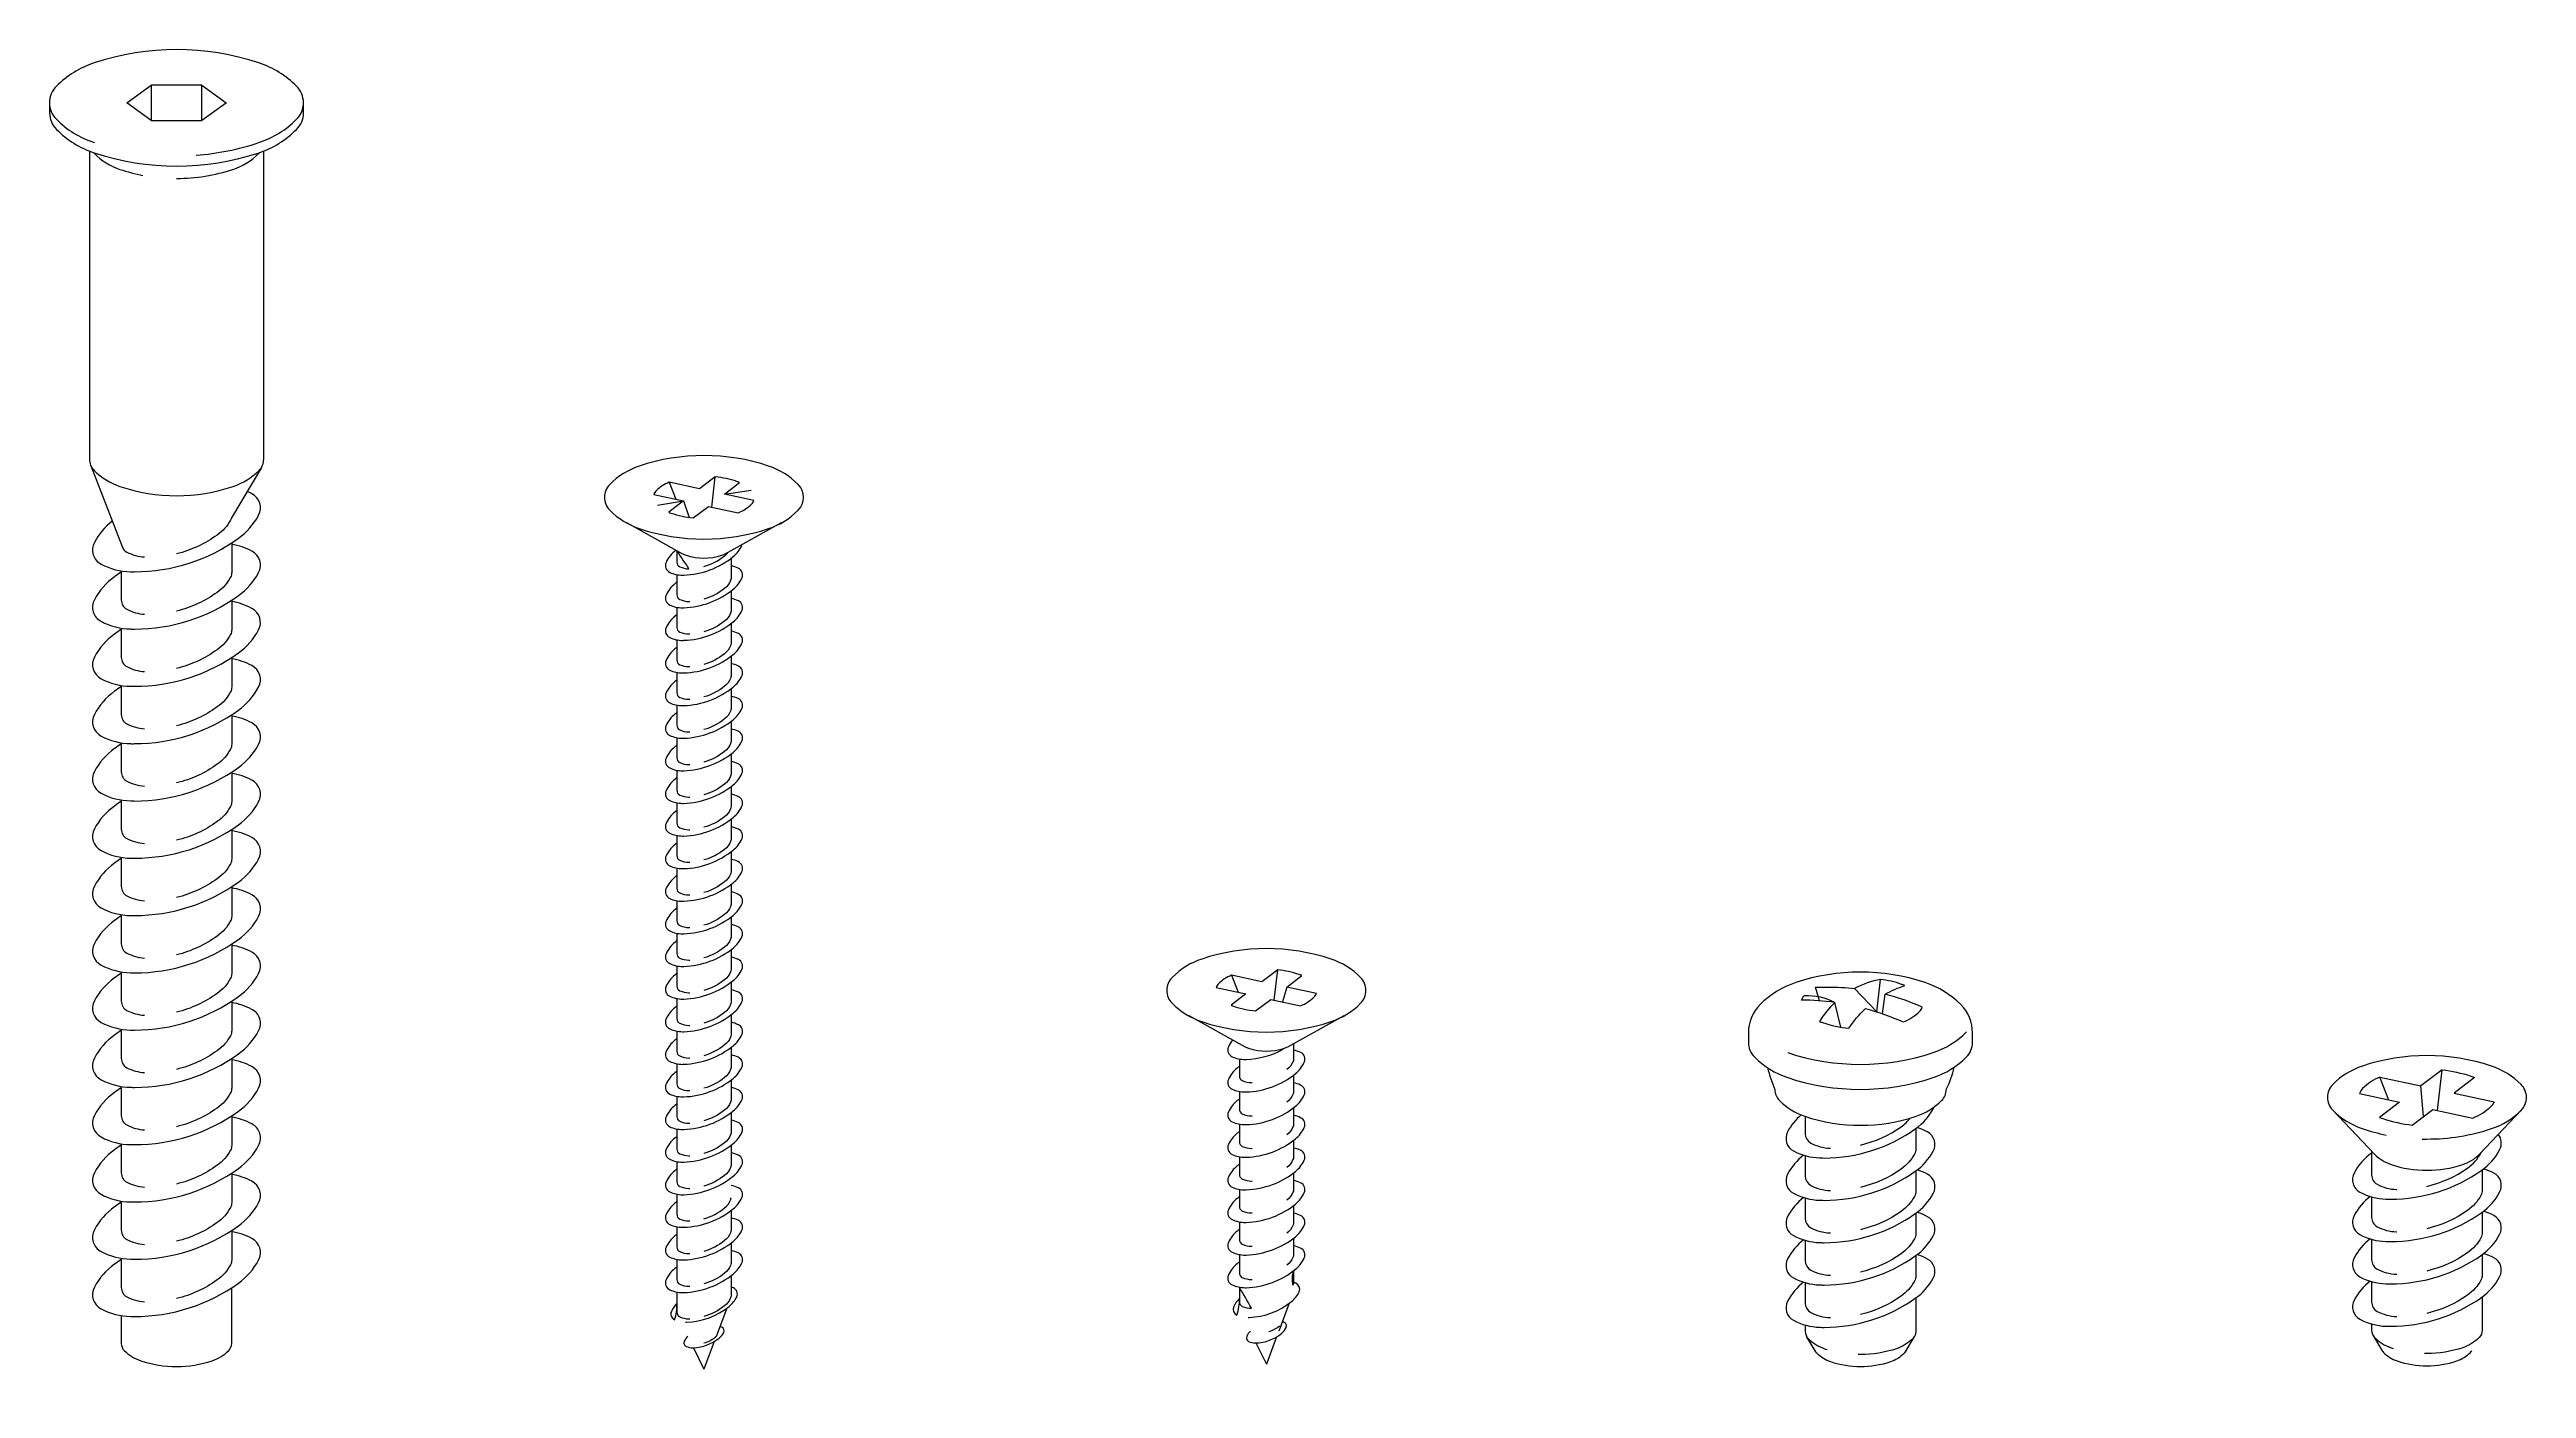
# Model space of a CAD drawing. Header units: metres. Extents: x -27.1 to 47.9, y -10.7 to 6.6.
# Drawn here: x 11.987 to 13.672, y 5.218 to 6.128 of the extents above; entities that cross this region are included whole.
import ezdxf

# ---------------------------------------------------------------- set-up
doc = ezdxf.new("R2010")
doc.units = ezdxf.units.M
doc.header["$MEASUREMENT"] = 0
doc.layers.add('PDF_Working_Num_Penna__7_Num_Penna__7_Num_Penna__7_Num_Penna__7_Num_Penna__7_Num_Penna__7', color=7, linetype='Continuous', lineweight=18)
doc.styles.add('GENERATED_STYLE_1', font='Arial')

msp = doc.modelspace()

# ---------------------------------------------------------------- linework, layer by layer
at = {"layer": 'PDF_Working_Num_Penna__7_Num_Penna__7_Num_Penna__7_Num_Penna__7_Num_Penna__7_Num_Penna__7', "color": 7, "linetype": 'Continuous', "lineweight": 18, "flags": 128}
for points in [[(12.0865, 6.0566, 0.061705), (12.1292, 6.0652, 0.116411), (12.1549, 6.0811, 0.414838), (12.1549, 6.1035, 0.116664), (12.1292, 6.1194, 0.162303), (12.0172, 6.1194, 0.11646), (11.9914, 6.1035, 0.414838), (11.9914, 6.0811, 0.11646), (12.0171, 6.0652)], [(11.9868, 6.0923), (11.9868, 6.0854, 0.198916), (11.9914, 6.0742, 0.116358), (12.0171, 6.0583, 0.162275), (12.1293, 6.0583, 0.116309), (12.1549, 6.0742, 0.198774), (12.1596, 6.0854), (12.1596, 6.0923)], [(12.0139, 6.0595), (12.0139, 5.8499, 0.199302), (12.0171, 5.8422, 0.115796), (12.0347, 5.8313, 0.162126), (12.1117, 5.8313, 0.116137), (12.1293, 5.8422, 0.199508), (12.1325, 5.8499), (12.1325, 6.0595)], [(12.0171, 6.0579, 0.115796), (12.0347, 6.047, 0.032955), (12.0503, 6.0429)], [(12.0732, 6.0408, 0.08053), (12.1116, 6.047, 0.115936), (12.1293, 6.0579)], [(12.0146, 5.846), (12.0361, 5.7905, 0.180715), (12.0394, 5.7867, 0.10705), (12.0514, 5.7834)], [(12.1309, 5.8443), (12.1105, 5.8101, -0.058194), (12.1099, 5.8085, -0.116353), (12.1009, 5.7983, -0.096213), (12.0732, 5.7855)], [(12.4084, 5.8342, 0.101711), (12.3995, 5.8284, 0.121535), (12.398, 5.8258), (12.4182, 5.8215), (12.4221, 5.8102)], [(12.446, 5.8261), (12.4563, 5.834, 0.020578), (12.4544, 5.8347, 0.053815), (12.4398, 5.8379), (12.4291, 5.8297), (12.4084, 5.8342), (12.4129, 5.8226)], [(12.0294, 5.8077, 0.10629), (12.0173, 5.7932, 0.414579), (12.0218, 5.7785, 0.115953), (12.0419, 5.7733, 0.005101), (12.0446, 5.7733, 0.15665), (12.1154, 5.7961, 0.11614), (12.129, 5.8117, 0.41394), (12.1245, 5.8264, 0.019), (12.1212, 5.828)], [(12.4004, 5.8187), (12.4182, 5.8215), (12.4081, 5.8138, 0.015921), (12.4098, 5.8132, 0.054377), (12.4247, 5.8099), (12.4351, 5.8178), (12.4554, 5.8135, 0.106952), (12.4647, 5.8195, 0.109759), (12.4661, 5.8218), (12.446, 5.8261), (12.4643, 5.8288)], [(12.4847, 5.8065), (12.4464, 5.7853, -0.046032), (12.4441, 5.7843, -0.163314), (12.4201, 5.7843, -0.045439), (12.4178, 5.7853), (12.3795, 5.8065)], [(12.0356, 5.7731, 0.012234), (12.0309, 5.7699, 0.116306), (12.0173, 5.7543, 0.414261), (12.0218, 5.7396, 0.115953), (12.0419, 5.7344, 0.006794), (12.0446, 5.7343, 0.15665), (12.1154, 5.7571, 0.11614), (12.129, 5.7727, 0.414173), (12.1245, 5.7874, 0.081297), (12.1107, 5.792)], [(12.1107, 5.7929), (12.1107, 5.7729, -0.120887), (12.1099, 5.7696, -0.115959), (12.1009, 5.7593, -0.096213), (12.0732, 5.7466)], [(12.413, 5.7879, 0.128682), (12.4063, 5.7797, 0.415721), (12.4088, 5.7729, 0.107886), (12.4175, 5.771, 0.012192), (12.4183, 5.771, 0.162358), (12.452, 5.7836, 0.117294), (12.4579, 5.7912)], [(12.4321, 5.7769, 0.099141), (12.4461, 5.7841, 0.052989), (12.4483, 5.7863)], [(12.4506, 5.7825), (12.4506, 5.7688, -0.107718), (12.4502, 5.7673, -0.11619), (12.4461, 5.762, -0.099124), (12.4321, 5.7547)], [(12.0356, 5.7739), (12.0356, 5.7541, 0.278909), (12.0394, 5.7478, 0.107397), (12.0514, 5.7444)], [(12.4136, 5.7663, -0.001937), (12.4122, 5.7651, 0.116349), (12.4063, 5.7575, 0.416006), (12.4088, 5.7507, 0.107398), (12.4175, 5.7488)], [(12.4136, 5.7714), (12.4136, 5.7577, 0.292758), (12.4157, 5.7545, 0.107294), (12.4219, 5.7531)], [(12.4183, 5.7488, 0.162232), (12.452, 5.7614, 0.116555), (12.4579, 5.769, 0.412935), (12.4554, 5.7758, 0.063775), (12.4506, 5.7773)], [(12.0356, 5.7341, 0.010944), (12.0309, 5.7309, 0.116306), (12.0173, 5.7153, 0.414143), (12.0218, 5.7006, 0.11618), (12.0419, 5.6954, 0.003401), (12.0446, 5.6954, 0.156601), (12.1154, 5.7181, 0.116257), (12.129, 5.7338, 0.414166), (12.1245, 5.7484, 0.081297), (12.1107, 5.7531)], [(12.1107, 5.7539), (12.1107, 5.7339, -0.1212), (12.1099, 5.7306, -0.116392), (12.1009, 5.7203, -0.096605), (12.0732, 5.7076)], [(12.4122, 5.743, 0.116575), (12.4063, 5.7353, 0.416329), (12.4088, 5.7286, 0.107855), (12.4175, 5.7266, 0.012192), (12.4183, 5.7267, 0.162106), (12.452, 5.7392, 0.117578), (12.4579, 5.7469, 0.41357), (12.4555, 5.7535, 0.061245), (12.4506, 5.7552)], [(12.4136, 5.7492), (12.4136, 5.7355, 0.293767), (12.4157, 5.7323, 0.108664), (12.4219, 5.731, 0.008925), (12.4224, 5.731)], [(12.4506, 5.7603), (12.4506, 5.7466, -0.104673), (12.4502, 5.7451, -0.115945), (12.4461, 5.7398, -0.098585), (12.4321, 5.7325)], [(12.0356, 5.7349), (12.0356, 5.7151, 0.278161), (12.0394, 5.7088, 0.10565), (12.0514, 5.7054)], [(12.4183, 5.7045, 0.162349), (12.452, 5.717, 0.116726), (12.4579, 5.7247, 0.414377), (12.4555, 5.7313, 0.062057), (12.4506, 5.733)], [(12.4506, 5.7381), (12.4506, 5.7245, -0.109179), (12.4502, 5.723, -0.11611), (12.4461, 5.7176, -0.099394), (12.4321, 5.7103)], [(12.0356, 5.6952, 0.013548), (12.0309, 5.692, 0.116448), (12.0173, 5.6763, 0.414006), (12.0218, 5.6616, 0.116188), (12.0419, 5.6564, 0.00509), (12.0446, 5.6564, 0.156494), (12.1154, 5.6792, 0.115831), (12.129, 5.6948, 0.414021), (12.1245, 5.7095, 0.08042), (12.1107, 5.7141)], [(12.1107, 5.7149), (12.1107, 5.695, -0.1212), (12.1099, 5.6916, -0.116353), (12.1009, 5.6814, -0.096346), (12.0732, 5.6686)], [(12.4136, 5.7219, 0.00581), (12.4122, 5.7208, 0.116973), (12.4063, 5.7131, 0.416006), (12.4088, 5.7064, 0.108343), (12.4175, 5.7045)], [(12.4136, 5.727), (12.4136, 5.7134, 0.294644), (12.4157, 5.7101, 0.107947), (12.4219, 5.7088)], [(12.4506, 5.7159), (12.4506, 5.7023, -0.108344), (12.4502, 5.7008, -0.116514), (12.4461, 5.6954, -0.099629), (12.4321, 5.6882)], [(12.4136, 5.6997, 0.003873), (12.4122, 5.6986, 0.116405), (12.4063, 5.6909, 0.416051), (12.4088, 5.6842, 0.107398), (12.4175, 5.6823)], [(12.4136, 5.7048), (12.4136, 5.6912, 0.293386), (12.4157, 5.6879, 0.10799), (12.4219, 5.6866), (12.4224, 5.6866)], [(12.4183, 5.6823, 0.162106), (12.452, 5.6949, 0.11701), (12.4579, 5.7025, 0.412197), (12.4555, 5.7092, 0.061336), (12.4506, 5.7108)], [(12.0356, 5.696), (12.0356, 5.6762, 0.277776), (12.0394, 5.6698, 0.10601), (12.0514, 5.6665)], [(12.4136, 5.6827), (12.4136, 5.669, 0.293386), (12.4157, 5.6658, 0.108011), (12.4219, 5.6644)], [(12.4183, 5.6601, 0.162475), (12.452, 5.6727, 0.117351), (12.4579, 5.6803, 0.413533), (12.4554, 5.6871, 0.06041), (12.4506, 5.6886)], [(12.4506, 5.6937), (12.4506, 5.6801, -0.109179), (12.4502, 5.6786, -0.11611), (12.4461, 5.6732, -0.09909), (12.4321, 5.666)], [(12.0356, 5.6562, 0.011584), (12.0309, 5.653, 0.116332), (12.0173, 5.6374, 0.413738), (12.0218, 5.6227, 0.116188), (12.0419, 5.6175, 0.003397), (12.0446, 5.6174, 0.156654), (12.1154, 5.6402, 0.116308), (12.129, 5.6558, 0.413929), (12.1245, 5.6705, 0.081005), (12.1107, 5.6752)], [(12.1107, 5.676), (12.1107, 5.656, -0.121308), (12.1099, 5.6527, -0.116608), (12.1009, 5.6424, -0.096338), (12.0732, 5.6297)], [(12.4136, 5.6775, 0.001937), (12.4122, 5.6764, 0.116689), (12.4063, 5.6688, 0.415165), (12.4088, 5.662, 0.107855), (12.4175, 5.6601)], [(12.4183, 5.638, 0.162339), (12.452, 5.6505, 0.11701), (12.4579, 5.6582, 0.414584), (12.4554, 5.6649, 0.06208), (12.4506, 5.6664)], [(12.4506, 5.6716), (12.4506, 5.6579, -0.109179), (12.4502, 5.6564, -0.117809), (12.4461, 5.6511, -0.1001), (12.4321, 5.6438)], [(12.0356, 5.657), (12.0356, 5.6372, 0.277969), (12.0394, 5.6309, 0.10705), (12.0514, 5.6275)], [(12.4136, 5.6554, 0.011621), (12.4122, 5.6542, 0.117257), (12.4063, 5.6466, 0.415062), (12.4088, 5.6399, 0.107855), (12.4175, 5.6379)], [(12.4136, 5.6605), (12.4136, 5.6468, 0.294397), (12.4157, 5.6436, 0.108598), (12.4219, 5.6422)], [(12.4506, 5.6494), (12.4506, 5.6357, -0.107718), (12.4502, 5.6343, -0.117081), (12.4461, 5.6289, -0.099629), (12.4321, 5.6216)], [(12.0356, 5.6172, 0.012234), (12.0309, 5.614, 0.116332), (12.0173, 5.5984, 0.413936), (12.0218, 5.5837, 0.116816), (12.0419, 5.5785, 0.005097), (12.0446, 5.5785, 0.156654), (12.1154, 5.6012, 0.116023), (12.129, 5.6169, 0.41367), (12.1245, 5.6316, 0.080723), (12.1107, 5.6362)], [(12.1107, 5.637), (12.1107, 5.617, -0.120574), (12.1099, 5.6137, -0.116175), (12.1009, 5.6034, -0.096338), (12.0732, 5.5907)], [(12.4136, 5.6332, 0.003889), (12.4122, 5.6321, 0.11561), (12.4063, 5.6244, 0.414484), (12.4088, 5.6177, 0.10787), (12.4175, 5.6158, 0.006096), (12.4183, 5.6158, 0.162339), (12.452, 5.6283, 0.117408), (12.4579, 5.636, 0.413209), (12.4554, 5.6427, 0.059575), (12.4506, 5.6443)], [(12.4136, 5.6383), (12.4136, 5.6247, 0.293006), (12.4157, 5.6214, 0.10799), (12.4219, 5.6201), (12.4224, 5.6201)], [(12.0356, 5.6181), (12.0356, 5.5982, 0.278909), (12.0394, 5.5919, 0.105996), (12.0514, 5.5885)], [(12.4136, 5.611, 0.007747), (12.4122, 5.6099, 0.116746), (12.4063, 5.6022, 0.414334), (12.4088, 5.5955, 0.106939), (12.4175, 5.5936, 0.012192), (12.4183, 5.5936, 0.162708), (12.452, 5.6062, 0.117124), (12.4579, 5.6138, 0.413519), (12.4554, 5.6205, 0.06041), (12.4506, 5.6221)], [(12.4136, 5.6161), (12.4136, 5.6025, 0.290877), (12.4157, 5.5992, 0.107294), (12.4219, 5.5979)], [(12.4506, 5.6272), (12.4506, 5.6136, -0.108759), (12.4502, 5.6121, -0.117081), (12.4461, 5.6067, -0.099882), (12.4321, 5.5995)], [(12.0356, 5.5783, 0.012883), (12.0309, 5.5751, 0.116616), (12.0173, 5.5594, 0.413921), (12.0218, 5.5447, 0.116607), (12.0419, 5.5395, 0.00679), (12.0446, 5.5395, 0.156654), (12.1154, 5.5623, 0.116282), (12.129, 5.5779, 0.414131), (12.1245, 5.5926, 0.081015), (12.1107, 5.5972)], [(12.1107, 5.598), (12.1107, 5.5781, -0.120574), (12.1099, 5.5747, -0.115921), (12.1009, 5.5645, -0.096613), (12.0732, 5.5518)], [(12.4136, 5.5888, 0.009684), (12.4122, 5.5877, 0.116803), (12.4063, 5.5801, 0.415066), (12.4088, 5.5733, 0.107398), (12.4175, 5.5714, 0.012192), (12.4183, 5.5714, 0.162349), (12.452, 5.584, 0.117294), (12.4579, 5.5916, 0.413909), (12.4555, 5.5983, 0.061223), (12.4506, 5.5999)], [(12.4506, 5.605), (12.4506, 5.5914, -0.110029), (12.4502, 5.5899, -0.117), (12.4461, 5.5845, -0.100405), (12.4321, 5.5773)], [(12.0356, 5.5791), (12.0356, 5.5593, 0.277776), (12.0394, 5.5529, 0.106023), (12.0514, 5.5496)], [(12.4136, 5.594), (12.4136, 5.5803, 0.292379), (12.4157, 5.5771, 0.107294), (12.4219, 5.5757)], [(12.4506, 5.5829), (12.4506, 5.5692, -0.107718), (12.4502, 5.5677, -0.11611), (12.4461, 5.5624, -0.099411), (12.4321, 5.5551)], [(12.4136, 5.5667, 0.00581), (12.4122, 5.5655, 0.116178), (12.4063, 5.5579, 0.415641), (12.4088, 5.5511, 0.106894), (12.4175, 5.5492)], [(12.4136, 5.5718), (12.4136, 5.5581, 0.293518), (12.4157, 5.5549, 0.107273), (12.4219, 5.5535), (12.4224, 5.5535)], [(12.4183, 5.5493, 0.162367), (12.452, 5.5618, 0.116442), (12.4579, 5.5694, 0.414015), (12.4554, 5.5762, 0.061245), (12.4506, 5.5777)], [(12.0356, 5.5393, 0.010939), (12.0309, 5.5361, 0.116164), (12.0173, 5.5205, 0.413548), (12.0218, 5.5058, 0.116196), (12.0419, 5.5006, 0.005101), (12.0446, 5.5005, 0.156704), (12.1154, 5.5233, 0.116475), (12.129, 5.5389, 0.413889), (12.1245, 5.5537, 0.081015), (12.1107, 5.5583)], [(12.1107, 5.5591), (12.1107, 5.5391, -0.121621), (12.1099, 5.5358, -0.116099), (12.1009, 5.5255, -0.096228), (12.0732, 5.5128)], [(12.4136, 5.5445, 0.007841), (12.4122, 5.5434, 0.116632), (12.4063, 5.5357, 0.415936), (12.4088, 5.529, 0.10787), (12.4175, 5.5271, 0.012192), (12.4183, 5.5271, 0.162484), (12.452, 5.5396, 0.116613), (12.4579, 5.5473, 0.415209), (12.4555, 5.5539, 0.062057), (12.4506, 5.5556)], [(12.4136, 5.5496), (12.4136, 5.536, 0.292626), (12.4157, 5.5327, 0.107969), (12.4219, 5.5314), (12.4224, 5.5314)], [(12.4506, 5.5607), (12.4506, 5.547, -0.108139), (12.4502, 5.5455, -0.117568), (12.4461, 5.5402, -0.1001), (12.4321, 5.5329)], [(12.0356, 5.5401), (12.0356, 5.5203, 0.278909), (12.0394, 5.514, 0.106689), (12.0514, 5.5106)], [(12.4183, 5.5049, 0.162251), (12.452, 5.5174, 0.116442), (12.4579, 5.5251, 0.412807), (12.4554, 5.5318, 0.060388), (12.4506, 5.5334)], [(12.4506, 5.5385), (12.4506, 5.5249, -0.108972), (12.4502, 5.5234, -0.117404), (12.4461, 5.518, -0.099865), (12.4321, 5.5107)], [(12.0356, 5.5003, 0.010293), (12.0309, 5.4971, 0.115997), (12.0173, 5.4815, 0.413324), (12.0218, 5.4668, 0.116196), (12.0419, 5.4616, 0.005101), (12.0446, 5.4616, 0.1567), (12.1154, 5.4844, 0.116643), (12.129, 5.5, 0.414111), (12.1245, 5.5147, 0.0816), (12.1107, 5.5193)], [(12.1107, 5.5201), (12.1107, 5.5001, -0.121308), (12.1099, 5.4968, -0.116137), (12.1009, 5.4865, -0.096213), (12.0732, 5.4738)], [(12.4136, 5.5223, 0.005834), (12.4122, 5.5212, 0.116746), (12.4063, 5.5135, 0.414889), (12.4088, 5.5068, 0.107382), (12.4175, 5.5049)], [(12.4136, 5.5274), (12.4136, 5.5138, 0.295659), (12.4157, 5.5105, 0.107294), (12.4219, 5.5092), (12.4224, 5.5092)], [(12.4506, 5.5163), (12.4506, 5.5027, -0.106689), (12.4502, 5.5012, -0.115302), (12.4461, 5.4958, -0.099176), (12.4321, 5.4886)], [(12.0356, 5.5012), (12.0356, 5.4813, 0.277655), (12.0394, 5.475, 0.106703), (12.0514, 5.4717)], [(12.4136, 5.5001, 0.005857), (12.4122, 5.499, 0.116689), (12.4063, 5.4914, 0.414097), (12.4088, 5.4846, 0.107367), (12.4175, 5.4827)], [(12.4136, 5.5052), (12.4136, 5.4916, 0.295904), (12.4157, 5.4884, 0.107969), (12.4219, 5.487, 0.008925), (12.4224, 5.487)], [(12.4183, 5.4827, 0.162358), (12.452, 5.4953, 0.116896), (12.4579, 5.5029, 0.414204), (12.4555, 5.5096, 0.06208), (12.4506, 5.5112)], [(12.7911, 5.4989, 0.10162), (12.7822, 5.4931, 0.120974), (12.7807, 5.4905), (12.8009, 5.4862), (12.7908, 5.4785, 0.0198), (12.7925, 5.4778, 0.054306), (12.8074, 5.4746), (12.8178, 5.4825), (12.8381, 5.4782, 0.106795), (12.8474, 5.4842, 0.107878), (12.8488, 5.4865), (12.8287, 5.4908), (12.8257, 5.4808)], [(12.8287, 5.4908), (12.839, 5.4987, 0.020494), (12.8371, 5.4994, 0.053845), (12.8225, 5.5026), (12.8118, 5.4944), (12.7911, 5.4989), (12.7956, 5.4873)], [(13.234, 5.4727), (13.2359, 5.486, -0.049967), (13.2492, 5.4919, 0.020017), (13.247, 5.4927, 0.065942), (13.2328, 5.496)], [(12.0356, 5.4614, 0.012897), (12.0309, 5.4582, 0.116139), (12.0173, 5.4425, 0.413552), (12.0218, 5.4278, 0.116624), (12.0419, 5.4227, 0.005097), (12.0446, 5.4226, 0.156822), (12.1154, 5.4454, 0.116333), (12.129, 5.461, 0.414381), (12.1245, 5.4757, 0.081005), (12.1107, 5.4803)], [(12.1107, 5.4811), (12.1107, 5.4612, -0.120574), (12.1099, 5.4578, -0.115882), (12.1009, 5.4476, -0.096338), (12.0732, 5.4349)], [(12.4136, 5.4779, 0.005881), (12.4122, 5.4768, 0.116349), (12.4063, 5.4692, 0.41678), (12.4088, 5.4624, 0.108343), (12.4175, 5.4605)], [(12.4136, 5.4831), (12.4136, 5.4694, 0.294015), (12.4157, 5.4662, 0.107969), (12.4219, 5.4648)], [(12.4183, 5.4605, 0.162134), (12.452, 5.4731, 0.117123), (12.4579, 5.4808, 0.415268), (12.4555, 5.4874, 0.062033), (12.4506, 5.489)], [(12.4506, 5.4941), (12.4506, 5.4805, -0.107501), (12.4502, 5.479, -0.116595), (12.4461, 5.4736, -0.099612), (12.4321, 5.4664)], [(13.1913, 5.4815), (13.1885, 5.4907, -0.014204), (13.1971, 5.4909, -0.028864), (13.2151, 5.4899)], [(13.2056, 5.4636), (13.2017, 5.4804, 0.067671), (13.1912, 5.4675, 0.019059), (13.1932, 5.4667, 0.054083), (13.2112, 5.4628, -0.06111), (13.2225, 5.4762, -0.040069), (13.2481, 5.4671, 0.106514), (13.2593, 5.4743, 0.106742), (13.2611, 5.4771, 0.043253), (13.2359, 5.486)], [(12.0356, 5.4622), (12.0356, 5.4424, 0.277897), (12.0394, 5.436, 0.10673), (12.0514, 5.4327)], [(12.4122, 5.4547, 0.116405), (12.4063, 5.447, 0.414912), (12.4088, 5.4403, 0.107382), (12.4175, 5.4383, 0.012192), (12.4183, 5.4384, 0.162124), (12.452, 5.4509, 0.11718), (12.4579, 5.4586, 0.413412), (12.4555, 5.4652, 0.06041), (12.4506, 5.4669)], [(12.4506, 5.472), (12.4506, 5.4583, -0.108972), (12.4502, 5.4568, -0.117322), (12.4461, 5.4515, -0.099377), (12.4321, 5.4442)], [(12.8674, 5.4712), (12.8291, 5.45, -0.046009), (12.8268, 5.449, -0.162054), (12.8028, 5.449, -0.049097), (12.8005, 5.45), (12.7622, 5.4712)], [(12.4122, 5.4325, 0.116859), (12.4063, 5.4248, 0.415567), (12.4088, 5.4181, 0.10787), (12.4175, 5.4162, 0.006097), (12.4183, 5.4162, 0.162124), (12.452, 5.4287, 0.11633), (12.4579, 5.4364, 0.414124), (12.4555, 5.4431, 0.059575), (12.4506, 5.4447)], [(12.4136, 5.4609), (12.4136, 5.4472, 0.295273), (12.4157, 5.444, 0.107252), (12.4219, 5.4426)], [(12.4506, 5.4498), (12.4506, 5.4361, -0.108761), (12.4502, 5.4347, -0.116918), (12.4461, 5.4293, -0.0999), (12.4321, 5.422)], [(12.7915, 5.4545, 0.058666), (12.789, 5.4503, 0.41394), (12.7915, 5.4435, 0.107343), (12.8003, 5.4416, 0.012192), (12.801, 5.4417, 0.116964), (12.8263, 5.4486)], [(12.7964, 5.4369, 0.006931), (12.7949, 5.4358, 0.11768), (12.789, 5.4281, 0.414238), (12.7915, 5.4214, 0.107313), (12.8003, 5.4195, -0.00005), (12.801, 5.4195, 0.162197), (12.8347, 5.432, 0.116771), (12.8406, 5.4397, 0.414731), (12.8382, 5.4464, 0.061623), (12.8333, 5.448)], [(12.8333, 5.4521), (12.8333, 5.4415, -0.105677), (12.8329, 5.4401, -0.116532), (12.8288, 5.4347)], [(13.1696, 5.4463, 0.162127), (13.2685, 5.4463, 0.116683), (13.2912, 5.4603)], [(13.6012, 5.3875, 0.004121), (13.6045, 5.3875, 0.080353), (13.6485, 5.3946, 0.116402), (13.6686, 5.407, 0.414395), (13.6686, 5.4246, 0.115981), (13.6485, 5.4371, 0.162347), (13.5606, 5.4371, 0.11608), (13.5404, 5.4246, 0.414395), (13.5404, 5.4071, 0.116303), (13.5605, 5.3946, 0.030283), (13.5768, 5.3902)], [(12.0356, 5.4224, 0.013556), (12.0309, 5.4192, 0.116306), (12.0173, 5.4036, 0.413697), (12.0218, 5.3889, 0.11618), (12.0419, 5.3837, 0.003401), (12.0446, 5.3837, 0.156761), (12.1154, 5.4064, 0.116475), (12.129, 5.422, 0.414155), (12.1245, 5.4368, 0.080994), (12.1107, 5.4414)], [(12.1107, 5.4422), (12.1107, 5.4222, -0.120371), (12.1099, 5.4189, -0.116137), (12.1009, 5.4086, -0.096087), (12.0732, 5.3959)], [(12.4136, 5.4387), (12.4136, 5.4251, 0.294015), (12.4157, 5.4218, 0.108686), (12.4219, 5.4205), (12.4224, 5.4205)], [(12.4506, 5.4276), (12.4506, 5.414, -0.109179), (12.4502, 5.4125, -0.116595), (12.4461, 5.4071, -0.099377), (12.4321, 5.3999)], [(12.7964, 5.442), (12.7964, 5.4305, 0.295275), (12.7984, 5.4272, 0.107717), (12.8046, 5.4259, 0.008927), (12.8051, 5.4259)], [(12.8333, 5.4309), (12.8333, 5.4194, -0.106715), (12.8329, 5.4179, -0.115318), (12.8288, 5.4125)], [(13.1559, 5.436, 0.04457), (13.1608, 5.4212, 0.199302), (13.1639, 5.4137, 0.116482), (13.1812, 5.403, 0.162185), (13.2569, 5.403, 0.116224), (13.2743, 5.4137, 0.199037), (13.2774, 5.4212, 0.058631), (13.2829, 5.4364)], [(13.5787, 5.414), (13.5726, 5.4296, 0.102166), (13.5608, 5.4218, 0.120365), (13.5587, 5.4184), (13.5858, 5.4125), (13.5723, 5.4022, 0.015388), (13.5745, 5.4014, 0.054124), (13.5946, 5.397), (13.6085, 5.4077), (13.6357, 5.4018, 0.107078), (13.6482, 5.4098)], [(13.6117, 5.407), (13.6148, 5.4346, -0.053352), (13.6345, 5.4303, -0.019577), (13.637, 5.4294), (13.6231, 5.4188), (13.6502, 5.4129, -0.11133), (13.6482, 5.4098)], [(12.0356, 5.4232), (12.0356, 5.4034, 0.278017), (12.0394, 5.3971, 0.106037), (12.0514, 5.3937)], [(12.4122, 5.4103, 0.116349), (12.4063, 5.4026, 0.415768), (12.4088, 5.3959, 0.107886), (12.4175, 5.394, 0.012192), (12.4183, 5.394, 0.162358), (12.452, 5.4066, 0.117578), (12.4579, 5.4142, 0.414978), (12.4554, 5.4209, 0.062033), (12.4506, 5.4225)], [(12.4136, 5.4165), (12.4136, 5.4029, 0.293386), (12.4157, 5.3996, 0.10799), (12.4219, 5.3983)], [(12.7964, 5.4147, 0.006919), (12.7949, 5.4136, 0.117224), (12.789, 5.4059, 0.413984), (12.7915, 5.3992, 0.1078), (12.8003, 5.3973, -0.00005), (12.801, 5.3973, 0.16209), (12.8347, 5.4098, 0.116543), (12.8406, 5.4175, 0.414238), (12.8381, 5.4242, 0.061579), (12.8333, 5.4258)], [(12.7964, 5.4198), (12.7964, 5.4079, 0.294261), (12.7984, 5.4046, 0.108412), (12.8046, 5.4033), (12.8051, 5.4033)], [(12.0356, 5.3834, 0.012911), (12.0309, 5.3802, 0.116281), (12.0173, 5.3646, 0.41419), (12.0218, 5.3499, 0.116598), (12.0419, 5.3447, 0.005094), (12.0446, 5.3447, 0.156658), (12.1154, 5.3675, 0.116734), (12.129, 5.3831, 0.414425), (12.1245, 5.3978, 0.081568), (12.1107, 5.4024)], [(12.1107, 5.4032), (12.1107, 5.3833, -0.121514), (12.1099, 5.3799, -0.115921), (12.1009, 5.3697, -0.096487), (12.0732, 5.3569)], [(12.4136, 5.3944), (12.4136, 5.3807, 0.293386), (12.4157, 5.3775, 0.107252), (12.4219, 5.3761)], [(12.4183, 5.3718, 0.162232), (12.452, 5.3844, 0.116498), (12.4579, 5.392, 0.412728), (12.4554, 5.3988, 0.062939), (12.4506, 5.4003)], [(12.4506, 5.4054), (12.4506, 5.3918, -0.107931), (12.4502, 5.3903, -0.11619), (12.4461, 5.3849, -0.099124), (12.4321, 5.3777)], [(12.7964, 5.3925, 0.012753), (12.7949, 5.3914, 0.117054), (12.789, 5.3838, 0.413725), (12.7915, 5.377, 0.1078), (12.8003, 5.3751, 0.006045), (12.801, 5.3751, 0.162333), (12.8347, 5.3877, 0.116714), (12.8406, 5.3953, 0.414001), (12.8381, 5.402, 0.060743), (12.8333, 5.4036)], [(12.7964, 5.3976), (12.7964, 5.3857, 0.294016), (12.7984, 5.3825, 0.107739), (12.8046, 5.3811, 0.008927), (12.8051, 5.3811)], [(12.8333, 5.4087), (12.8333, 5.3972, -0.105273), (12.8329, 5.3957, -0.115881), (12.8288, 5.3904)], [(13.1787, 5.4039, 0.092322), (13.1695, 5.3925, 0.413842), (13.1735, 5.3794, 0.116402), (13.1912, 5.3747, 0.007224), (13.1943, 5.3746, 0.15488), (13.2564, 5.3944, 0.124799), (13.2693, 5.4094)], [(13.1804, 5.3765, 0.106844), (13.1695, 5.3637, 0.413613), (13.1735, 5.3506, 0.116166), (13.1912, 5.3459, 0.005779), (13.1943, 5.3458, 0.154872), (13.2564, 5.3656, 0.117074), (13.2686, 5.3793, 0.413865), (13.2647, 5.3923, 0.048242), (13.2577, 5.3953)], [(13.1815, 5.4029), (13.1815, 5.3911, 0.276122), (13.1852, 5.3848, 0.116399), (13.1984, 5.3813)], [(13.2191, 5.3834, 0.095954), (13.2468, 5.3959, 0.072023), (13.2529, 5.4017)], [(13.2567, 5.3945), (13.2567, 5.3807, -0.123962), (13.2558, 5.3773, -0.116023), (13.2468, 5.3671, -0.09582), (13.2191, 5.3546)], [(13.5402, 5.4073), (13.5688, 5.3772, 0.117013), (13.5801, 5.3702, 0.162498), (13.6289, 5.3702, 0.116543), (13.6402, 5.3771), (13.6688, 5.4073)], [(12.0356, 5.3843), (12.0356, 5.3645, 0.278909), (12.0394, 5.3581, 0.107743), (12.0514, 5.3548)], [(12.4122, 5.3881, 0.116973), (12.4063, 5.3805, 0.415466), (12.4088, 5.3737, 0.107398), (12.4175, 5.3718)], [(12.4183, 5.3496, 0.162106), (12.452, 5.3622, 0.117578), (12.4579, 5.3699, 0.413823), (12.4555, 5.3765, 0.060433), (12.4506, 5.3781)], [(12.4506, 5.3833), (12.4506, 5.3696, -0.10589), (12.4502, 5.3681, -0.116676), (12.4461, 5.3628, -0.098602), (12.4321, 5.3555)], [(12.7964, 5.3704, 0.004975), (12.7949, 5.3692, 0.11643), (12.789, 5.3616, 0.414511), (12.7915, 5.3548, 0.107313), (12.8003, 5.3529, 0.018222), (12.801, 5.353, 0.16208), (12.8347, 5.3655, 0.117338), (12.8406, 5.3731, 0.414793), (12.8381, 5.3799, 0.063251), (12.8333, 5.3814)], [(12.8333, 5.3866), (12.8333, 5.375, -0.106715), (12.8329, 5.3736, -0.116451), (12.8288, 5.3682)], [(13.5669, 5.378, 0.114969), (13.555, 5.3644, 0.414509), (13.5589, 5.3514, 0.116465), (13.5766, 5.3466, 0.004335), (13.5797, 5.3466, 0.154819), (13.6419, 5.3663, 0.116561), (13.654, 5.3801, 0.301079), (13.6531, 5.3907)], [(13.5669, 5.3792), (13.5669, 5.363, 0.276526), (13.5707, 5.3567, 0.11575), (13.5838, 5.3532), (13.5841, 5.3532)], [(13.6045, 5.3553, 0.095678), (13.6322, 5.3678, 0.117252), (13.6413, 5.378, 0.026362), (13.6415, 5.3786)], [(12.0356, 5.3445, 0.013532), (12.0309, 5.3413, 0.116616), (12.0173, 5.3257, 0.414373), (12.0218, 5.311, 0.116607), (12.0419, 5.3058, 0.006794), (12.0446, 5.3057, 0.15665), (12.1154, 5.3285, 0.116282), (12.129, 5.3441, 0.414052), (12.1245, 5.3588, 0.0816), (12.1107, 5.3634)], [(12.1107, 5.3643), (12.1107, 5.3443, -0.122351), (12.1099, 5.341, -0.116315), (12.1009, 5.3307, -0.096213), (12.0732, 5.318)], [(12.4136, 5.3671, 0.003889), (12.4122, 5.3659, 0.116575), (12.4063, 5.3583, 0.417118), (12.4088, 5.3516, 0.107855), (12.4175, 5.3496)], [(12.4136, 5.3722), (12.4136, 5.3585, 0.293767), (12.4157, 5.3553, 0.108664), (12.4219, 5.3539, 0.008925), (12.4224, 5.3539)], [(12.7964, 5.3755), (12.7964, 5.3635, 0.294645), (12.7984, 5.3603, 0.107739), (12.8046, 5.3589, 0.008927), (12.8051, 5.3589)], [(12.8333, 5.3644), (12.8333, 5.3529, -0.104205), (12.8329, 5.3514, -0.116127), (12.8288, 5.346)], [(13.1804, 5.3477, 0.105867), (13.1695, 5.3349, 0.413966), (13.1735, 5.3218, 0.116392), (13.1912, 5.3171, 0.007224), (13.1943, 5.317, 0.154754), (13.2564, 5.3368, 0.116104), (13.2686, 5.3505, 0.413788), (13.2647, 5.3636, 0.047101), (13.2577, 5.3665)], [(13.1815, 5.3762), (13.1815, 5.3623, 0.275809), (13.1852, 5.356, 0.116399), (13.1984, 5.3525)], [(13.2567, 5.3657), (13.2567, 5.3519, -0.123334), (13.2558, 5.3485, -0.116279), (13.2468, 5.3383, -0.09582), (13.2191, 5.3258)], [(13.5659, 5.3484, 0.106352), (13.555, 5.3356, 0.41385), (13.5589, 5.3225, 0.115983), (13.5766, 5.3178, 0.004334), (13.5797, 5.3178, 0.154749), (13.6419, 5.3375, 0.116941), (13.654, 5.3513, 0.413479), (13.6501, 5.3644, 0.048935), (13.6431, 5.3672)], [(13.6421, 5.3665), (13.6421, 5.3526, -0.124627), (13.6413, 5.3492, -0.116303), (13.6322, 5.339, -0.095812), (13.6045, 5.3265)], [(12.0356, 5.3453), (12.0356, 5.3255, 0.279416), (12.0394, 5.3192, 0.10705), (12.0514, 5.3158)], [(12.4136, 5.3449, 0.00781), (12.4122, 5.3438, 0.116405), (12.4063, 5.3361, 0.415062), (12.4088, 5.3294, 0.107855), (12.4175, 5.3275)], [(12.4136, 5.35), (12.4136, 5.3364, 0.294644), (12.4157, 5.3331, 0.107969), (12.4219, 5.3318)], [(12.4183, 5.3275, 0.162232), (12.452, 5.34, 0.116726), (12.4579, 5.3477, 0.41357), (12.4555, 5.3543, 0.062104), (12.4506, 5.356)], [(12.4321, 5.3333, 0.099865), (12.4461, 5.3406, 0.117081), (12.4502, 5.346)], [(12.7964, 5.3482, 0.004975), (12.7949, 5.3471, 0.11643), (12.789, 5.3394, 0.414238), (12.7915, 5.3327, 0.1078), (12.8003, 5.3308, 0.012137), (12.801, 5.3308, 0.16244), (12.8347, 5.3433, 0.116771), (12.8406, 5.351, 0.413984), (12.8381, 5.3577, 0.062415), (12.8333, 5.3593)], [(12.7964, 5.3533), (12.7964, 5.3418, 0.293633), (12.7984, 5.3385, 0.107022), (12.8046, 5.3372, 0.009027), (12.8051, 5.3372)], [(13.1815, 5.3474), (13.1815, 5.3335, 0.276002), (13.1852, 5.3272, 0.116055), (13.1984, 5.3237), (13.1986, 5.3237)], [(13.5669, 5.3481), (13.5669, 5.3342, 0.276453), (13.5707, 5.3279, 0.115432), (13.5838, 5.3244), (13.5841, 5.3244)], [(12.4136, 5.3227, 0.007747), (12.4122, 5.3216, 0.116462), (12.4063, 5.3139, 0.414632), (12.4088, 5.3072, 0.107398), (12.4175, 5.3053, 0.018273), (12.4183, 5.3053, 0.162484), (12.452, 5.3179, 0.116555), (12.4579, 5.3255, 0.41125), (12.4554, 5.3323, 0.062173), (12.4506, 5.3338)], [(12.4136, 5.3278), (12.4136, 5.3142, 0.292131), (12.4157, 5.3109, 0.107315), (12.4219, 5.3096)], [(12.4506, 5.3389), (12.4506, 5.3253, -0.111503), (12.4502, 5.3238, -0.116918), (12.4461, 5.3184, -0.099595), (12.4321, 5.3111)], [(12.7964, 5.3311), (12.7964, 5.3192, 0.294261), (12.7984, 5.3159, 0.107717), (12.8046, 5.3146)], [(12.801, 5.3086, 0.162673), (12.8347, 5.3211, 0.116543), (12.8406, 5.3288, 0.414238), (12.8381, 5.3355, 0.061601), (12.8333, 5.3371)], [(12.8333, 5.3422), (12.8333, 5.3303, -0.105457), (12.8329, 5.3288, -0.116936), (12.8288, 5.3234)], [(13.1804, 5.3189, 0.10673), (13.1695, 5.3061, 0.413971), (13.1735, 5.293, 0.116628), (13.1912, 5.2883, 0.007224), (13.1943, 5.2882, 0.15488), (13.2564, 5.308, 0.116779), (13.2686, 5.3217, 0.413718), (13.2647, 5.3347, 0.046023), (13.2577, 5.3377)], [(13.2567, 5.3369), (13.2567, 5.3231, -0.123129), (13.2558, 5.3197, -0.116279), (13.2468, 5.3095, -0.096096), (13.2191, 5.297)], [(13.5659, 5.3196, 0.106036), (13.555, 5.3068, 0.41385), (13.5589, 5.2938, 0.116465), (13.5766, 5.289, 0.008668), (13.5797, 5.289, 0.154749), (13.6419, 5.3087, 0.116399), (13.654, 5.3225, 0.413716), (13.6501, 5.3355, 0.046766), (13.6431, 5.3384)], [(13.6421, 5.3377), (13.6421, 5.3238, -0.124637), (13.6413, 5.3204, -0.116123), (13.6322, 5.3102, -0.095962), (13.6045, 5.2977)], [(12.0356, 5.3055, 0.014182), (12.0309, 5.3023, 0.1169), (12.0173, 5.2867, 0.414037), (12.0218, 5.272, 0.11618), (12.0419, 5.2668, 0.003397), (12.0446, 5.2668, 0.156654), (12.1154, 5.2895, 0.11645), (12.129, 5.3052, 0.413935), (12.1245, 5.3199, 0.081903), (12.1107, 5.3245)], [(12.1107, 5.3253), (12.1107, 5.3053, -0.120777), (12.1099, 5.302, -0.116099), (12.1009, 5.2917, -0.096079), (12.0732, 5.279)], [(12.4136, 5.3005, 0.001944), (12.4122, 5.2994, 0.115894), (12.4063, 5.2918, 0.414791), (12.4088, 5.285, 0.107855), (12.4175, 5.2831, 0.018263), (12.4183, 5.2831, 0.162942), (12.452, 5.2957, 0.117351), (12.4579, 5.3033, 0.413236), (12.4555, 5.31, 0.058761), (12.4506, 5.3116)], [(12.4506, 5.3167), (12.4506, 5.3031, -0.107931), (12.4502, 5.3016, -0.115706), (12.4461, 5.2962, -0.098837), (12.4321, 5.289)], [(12.7964, 5.326, 0.004975), (12.7949, 5.3249, 0.117054), (12.789, 5.3172, 0.414469), (12.7915, 5.3105, 0.1078), (12.8003, 5.3086)], [(12.7964, 5.3038, 0.004975), (12.7949, 5.3027, 0.117281), (12.789, 5.295, 0.41452), (12.7915, 5.2883, 0.107328), (12.8003, 5.2864, 0.012192), (12.801, 5.2864, 0.162333), (12.8347, 5.299, 0.116771), (12.8406, 5.3066, 0.413922), (12.8381, 5.3133, 0.060764), (12.8333, 5.3149)], [(12.8333, 5.32), (12.8333, 5.3085, -0.105457), (12.8329, 5.307, -0.117341), (12.8288, 5.3017)], [(13.1815, 5.3186), (13.1815, 5.3047, 0.275375), (13.1852, 5.2984, 0.116399), (13.1984, 5.2949)], [(13.5659, 5.2908, 0.106725), (13.555, 5.278, 0.414038), (13.5589, 5.265, 0.116465), (13.5766, 5.2602, 0.007223), (13.5797, 5.2602, 0.154815), (13.6419, 5.2799, 0.116427), (13.654, 5.2937, 0.412632), (13.6501, 5.3068, 0.04678), (13.6431, 5.3096)], [(13.5669, 5.3193), (13.5669, 5.3054, 0.276405), (13.5707, 5.2991, 0.11734), (13.5838, 5.2956), (13.5841, 5.2956)], [(12.0356, 5.3063), (12.0356, 5.2865, 0.278668), (12.0394, 5.2802, 0.10705), (12.0514, 5.2768)], [(12.4136, 5.3057), (12.4136, 5.292, 0.292509), (12.4157, 5.2888, 0.108664), (12.4219, 5.2874)], [(12.4506, 5.2946), (12.4506, 5.2809, -0.108554), (12.4502, 5.2794, -0.117568), (12.4461, 5.2741, -0.099865), (12.4321, 5.2668)], [(12.7964, 5.3089), (12.7964, 5.2966, 0.293006), (12.7984, 5.2933, 0.107022), (12.8046, 5.292, 0.009027), (12.8051, 5.292)], [(13.1804, 5.2901, 0.106844), (13.1695, 5.2773, 0.413968), (13.1735, 5.2642, 0.116156), (13.1912, 5.2595, 0.008669), (13.1943, 5.2594, 0.15488), (13.2564, 5.2792, 0.116589), (13.2686, 5.2929, 0.413984), (13.2647, 5.3059, 0.04657), (13.2577, 5.3089)], [(13.2567, 5.3081), (13.2567, 5.2943, -0.123755), (13.2558, 5.2909, -0.116715), (13.2468, 5.2807, -0.095939), (13.2191, 5.2682)], [(13.6421, 5.3089), (13.6421, 5.295, -0.125268), (13.6413, 5.2916, -0.116777), (13.6322, 5.2814, -0.095947), (13.6045, 5.2689)], [(12.0356, 5.2674), (12.0356, 5.2485, 0.198671), (12.0376, 5.2436, 0.116116), (12.0488, 5.2367, 0.162402), (12.0975, 5.2367, 0.116362), (12.1087, 5.2436, 0.19756), (12.1107, 5.2485), (12.1107, 5.2863)], [(12.4136, 5.2835), (12.4136, 5.2698, 0.292379), (12.4157, 5.2666, 0.105882), (12.4219, 5.2652)], [(12.4202, 5.2629, 0.162322), (12.4492, 5.2737, 0.114513), (12.4544, 5.2803, 0.412577), (12.4522, 5.2862, 0.029756), (12.4506, 5.2867)], [(12.8029, 5.2662, 0.162144), (12.8319, 5.277, 0.116649), (12.8371, 5.2836, 0.412242), (12.8349, 5.2894, 0.018394), (12.8333, 5.29)], [(13.1815, 5.2898), (13.1815, 5.2759, 0.276195), (13.1852, 5.2696, 0.116704), (13.1984, 5.2661)], [(13.2567, 5.2793), (13.2567, 5.2567, -0.198377), (13.2547, 5.2518, -0.115854), (13.2435, 5.2449, -0.080426), (13.2191, 5.2409, -0.005628), (13.2175, 5.2409)], [(13.5669, 5.2905), (13.5669, 5.2766, 0.276333), (13.5707, 5.2703, 0.115776), (13.5838, 5.2668)], [(13.6421, 5.2801), (13.6421, 5.2574, -0.198866), (13.6401, 5.2525, -0.117294), (13.6289, 5.2456, -0.080774), (13.6045, 5.2416, -0.005659), (13.6029, 5.2417)], [(12.4249, 5.2456, 0.162398), (12.4424, 5.2521, 0.117746), (12.4455, 5.256, 0.409573), (12.4442, 5.2596, 0.032252), (12.443, 5.26)], [(12.4476, 5.2725), (12.4406, 5.2536, -0.061875), (12.4393, 5.2523, -0.101235), (12.4321, 5.2486)], [(12.8076, 5.2488, 0.1625), (12.8251, 5.2553, 0.116692), (12.8282, 5.2593, 0.416764), (12.8269, 5.2628, 0.033435), (12.8257, 5.2633)], [(13.1815, 5.261), (13.1815, 5.2566, 0.199725), (13.1835, 5.2518, 0.116078), (13.1947, 5.2449, 0.005658), (13.1963, 5.2443)], [(13.5669, 5.2617), (13.5669, 5.2574, 0.198866), (13.5689, 5.2525, 0.116489), (13.5801, 5.2456, 0.010511), (13.5818, 5.2451)], [(12.4212, 5.2535, 0.09862), (12.4187, 5.25, 0.415056), (12.42, 5.2465, 0.107634), (12.4246, 5.2455, 0.012092), (12.425, 5.2456), (12.4321, 5.231)], [(12.8039, 5.2568, 0.097634), (12.8014, 5.2533, 0.413761), (12.8027, 5.2498, 0.108547), (12.8073, 5.2488, 0.011716), (12.8077, 5.2488), (12.8148, 5.2343)], [(13.2557, 5.2531), (13.2495, 5.2428, -0.058231), (13.2487, 5.2416, -0.116512), (13.2394, 5.2359, -0.162242), (13.1988, 5.2359, -0.116782), (13.1895, 5.2416, -0.062668), (13.1886, 5.2428), (13.1824, 5.2531)], [(13.5679, 5.2539), (13.574, 5.2435, 0.056832), (13.5749, 5.2424, 0.116197), (13.5842, 5.2366, 0.162444), (13.6248, 5.2366, 0.1166), (13.6341, 5.2424)]]:
    msp.add_lwpolyline(points, format="xyb", dxfattribs=at)
for points in [[(12.0904, 6.1043), (12.0559, 6.1043), (12.0559, 6.0803), (12.0393, 6.0923)], [(12.0393, 6.0923), (12.0559, 6.1043)], [(12.0559, 6.0803), (12.0904, 6.0803), (12.0904, 6.1043), (12.107, 6.0923)], [(12.1071, 6.0923), (12.0904, 6.0803)], [(12.4375, 5.8173), (12.4398, 5.8379)], [(12.8202, 5.482), (12.8225, 5.5026)], [(13.5726, 5.4296), (13.6004, 5.4236)], [(13.6148, 5.4346), (13.6004, 5.4236)], [(13.6022, 5.4028), (13.6004, 5.4236)], [(12.8303, 5.2758), (12.8233, 5.2569)], [(12.4391, 5.2498), (12.4321, 5.231)], [(12.8218, 5.253), (12.8148, 5.2343)]]:
    msp.add_lwpolyline(points, dxfattribs=at)
for points in [[(12.4962, 5.8327, 0.116216), (12.4761, 5.8452, 0.162362), (12.3881, 5.8452, 0.116167), (12.368, 5.8327, 0.414768), (12.368, 5.8152, 0.116405), (12.3881, 5.8027, 0.162295), (12.4761, 5.8027, 0.116232), (12.4962, 5.8151, 0.413889)], [(12.4136, 5.7876), (12.4136, 5.7799, 0.293386), (12.4157, 5.7767, 0.108011), (12.4219, 5.7753, 0.008925)], [(12.8789, 5.4974, 0.116489), (12.8588, 5.5099, 0.16237), (12.7708, 5.5099, 0.116563), (12.7507, 5.4974, 0.414429), (12.7507, 5.4798, 0.116142), (12.7708, 5.4674, 0.162312), (12.8588, 5.4674, 0.116266), (12.8789, 5.4798, 0.414733)], [(13.2685, 5.4293, 0.11654), (13.2912, 5.4433, 0.199372), (13.2953, 5.4532), (13.2953, 5.4597, 0.198941), (13.2873, 5.479, 0.116563), (13.2631, 5.4939, 0.162267), (13.175, 5.4939, 0.116212), (13.1508, 5.479, 0.198824), (13.1428, 5.4597), (13.1428, 5.4532, 0.199438), (13.1469, 5.4433, 0.116375), (13.1696, 5.4293, 0.162276)], [(13.2301, 5.474), (13.2328, 5.496, 0.076683), (13.2151, 5.4899)], [(13.2017, 5.4804, 0.033153), (13.179, 5.482, -0.122111), (13.1809, 5.4851, -0.135908)], [(12.8333, 5.2978), (12.8333, 5.2897, -0.105457), (12.8329, 5.2882, -0.116127)], [(12.4136, 5.2757, 0.093134), (12.4099, 5.2703, 0.415253), (12.412, 5.2646, 0.109137)], [(12.7964, 5.279, 0.092376), (12.7926, 5.2736, 0.413373), (12.7947, 5.2678, 0.107516)], [(12.7964, 5.2868), (12.7964, 5.2769, 0.293633), (12.7984, 5.2737, 0.107065), (12.8046, 5.2724, 0.008927)]]:
    msp.add_lwpolyline(points, format="xyb", close=True, dxfattribs=at)
at = {"layer": 'PDF_Working_Num_Penna__7_Num_Penna__7_Num_Penna__7_Num_Penna__7_Num_Penna__7_Num_Penna__7', "color": 7, "linetype": 'Continuous', "lineweight": 18}
msp.add_arc((12.8107, 5.2765), 0.0207, 286.2124, 308.9094, dxfattribs=at)
for points in [[(12.0165, 6.0585), (12.0168, 6.0585), (12.0168, 6.0579), (12.0171, 6.0579)], [(12.0171, 6.0652), (12.0172, 6.0652), (12.0172, 6.0651), (12.0173, 6.0651)], [(12.4175, 5.7488), (12.4178, 5.7488), (12.418, 5.7488), (12.4183, 5.7488)], [(12.4219, 5.7531), (12.4221, 5.7531), (12.4222, 5.7532), (12.4224, 5.7532)], [(12.4136, 5.7441), (12.4143, 5.7441), (12.4116, 5.743), (12.4122, 5.743)], [(12.4175, 5.7045), (12.4178, 5.7045), (12.418, 5.7045), (12.4183, 5.7045)], [(12.4219, 5.7088), (12.4221, 5.7088), (12.4222, 5.7088), (12.4224, 5.7088)], [(12.4175, 5.6823), (12.4178, 5.6823), (12.418, 5.6823), (12.4183, 5.6823)], [(12.4219, 5.6644), (12.4221, 5.6644), (12.4222, 5.6644), (12.4224, 5.6644)], [(12.4175, 5.6601), (12.4178, 5.6601), (12.418, 5.6601), (12.4183, 5.6601)], [(12.4175, 5.6379), (12.4178, 5.6379), (12.418, 5.638), (12.4183, 5.638)], [(12.4219, 5.6422), (12.4221, 5.6422), (12.4222, 5.6423), (12.4224, 5.6423)], [(12.4219, 5.5979), (12.4221, 5.5979), (12.4222, 5.5979), (12.4224, 5.5979)], [(12.4219, 5.5757), (12.4221, 5.5757), (12.4222, 5.5757), (12.4224, 5.5757)], [(12.4175, 5.5492), (12.4178, 5.5492), (12.418, 5.5493), (12.4183, 5.5493)], [(12.4175, 5.5049), (12.4178, 5.5049), (12.418, 5.5049), (12.4183, 5.5049)], [(12.4175, 5.4827), (12.4178, 5.4827), (12.418, 5.4827), (12.4183, 5.4827)], [(12.4219, 5.4648), (12.4221, 5.4648), (12.4222, 5.4648), (12.4224, 5.4648)], [(12.4136, 5.4558), (12.4143, 5.4558), (12.4116, 5.4547), (12.4122, 5.4547)], [(12.4175, 5.4605), (12.4178, 5.4605), (12.418, 5.4605), (12.4183, 5.4605)], [(12.4136, 5.4336), (12.4143, 5.4336), (12.4116, 5.4325), (12.4122, 5.4325)], [(12.4219, 5.4426), (12.4221, 5.4426), (12.4222, 5.4427), (12.4224, 5.4427)], [(12.4136, 5.4114), (12.4143, 5.4114), (12.4116, 5.4103), (12.4122, 5.4103)], [(12.4219, 5.3983), (12.4221, 5.3983), (12.4222, 5.3983), (12.4224, 5.3983)], [(12.4136, 5.3892), (12.4143, 5.3892), (12.4116, 5.3881), (12.4122, 5.3881)], [(13.1984, 5.3813), (13.1985, 5.3813), (13.1986, 5.3813), (13.1986, 5.3813)], [(12.4175, 5.3718), (12.4178, 5.3718), (12.418, 5.3718), (12.4183, 5.3718)], [(12.4219, 5.3761), (12.4221, 5.3761), (12.4222, 5.3761), (12.4224, 5.3761)], [(12.4175, 5.3496), (12.4178, 5.3496), (12.418, 5.3496), (12.4183, 5.3496)], [(12.4502, 5.346), (12.4507, 5.346), (12.45, 5.3474), (12.4506, 5.3474)], [(13.1984, 5.3525), (13.1985, 5.3525), (13.1986, 5.3525), (13.1986, 5.3525)], [(12.4175, 5.3275), (12.4178, 5.3275), (12.418, 5.3275), (12.4183, 5.3275)], [(12.4219, 5.3318), (12.4221, 5.3318), (12.4222, 5.3318), (12.4224, 5.3318)], [(12.4219, 5.3096), (12.4221, 5.3096), (12.4222, 5.3096), (12.4224, 5.3096)], [(12.8046, 5.3146), (12.8048, 5.3146), (12.8049, 5.3146), (12.8051, 5.3146)], [(12.8003, 5.3086), (12.8005, 5.3086), (12.8007, 5.3086), (12.801, 5.3086)], [(13.1984, 5.2949), (13.1985, 5.2949), (13.1986, 5.2949), (13.1986, 5.2949)], [(12.4219, 5.2874), (12.4221, 5.2874), (12.4222, 5.2874), (12.4224, 5.2874)], [(12.4196, 5.2629), (12.4198, 5.2629), (12.42, 5.2629), (12.4202, 5.2629)], [(12.4219, 5.2652), (12.4221, 5.2652), (12.4222, 5.2652), (12.4224, 5.2652)], [(12.8023, 5.2662), (12.8025, 5.2662), (12.8027, 5.2662), (12.8029, 5.2662)], [(13.1984, 5.2661), (13.1985, 5.2661), (13.1986, 5.2661), (13.1986, 5.2661)], [(13.5838, 5.2668), (13.5839, 5.2668), (13.584, 5.2668), (13.5841, 5.2668)], [(13.6341, 5.2424), (13.6346, 5.2424), (13.6345, 5.2435), (13.635, 5.2435)]]:
    msp.add_open_spline(points, degree=3, dxfattribs=at)

# ---------------------------------------------------------------- texts
at = {"layer": 'PDF_Working_Num_Penna__7_Num_Penna__7_Num_Penna__7_Num_Penna__7_Num_Penna__7_Num_Penna__7', "color": 7, "linetype": 'Continuous', "lineweight": 18, "char_height": 0.00000321, "attachment_point": 7, "rotation": 90, "style": 'GENERATED_STYLE_1'}
for s, insert in [('\\A1;{\\pql;\\fArial|b0|i0|c0|p34;100214}', (12.2014, 5.2182)), ('\\A1;{\\pql;\\fArial|b0|i0|c0|p34;109029}', (12.5481, 5.2182)), ('\\A1;{\\pql;\\fArial|b0|i0|c0|p34;148510}', (12.9169, 5.2247)), ('\\A1;{\\pql;\\fArial|b0|i0|c0|p34;100344}', (13.343, 5.2179))]:
    msp.add_mtext(s, dxfattribs=dict(at, insert=insert))

doc.saveas('drawing.dxf')
